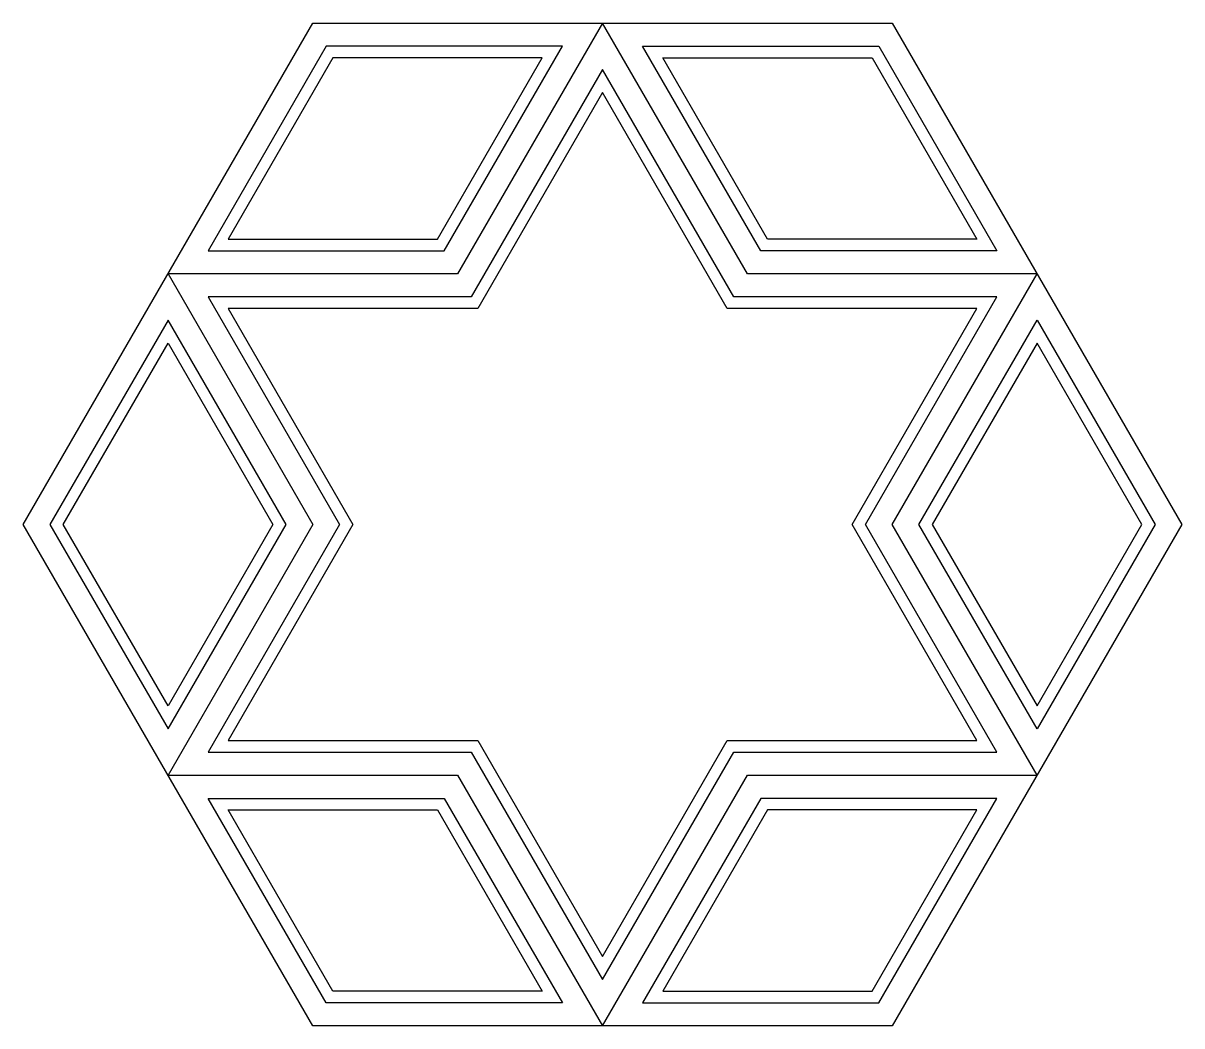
# Model space of a CAD drawing. Extents: x 7328 to 10792, y 7032 to 10032.
import ezdxf

# ---------------------------------------------------------------- set-up
doc = ezdxf.new("R2010")
doc.units = 0
doc.header["$MEASUREMENT"] = 0
for name, color, linetype in [('3', 3, 'CONTINUOUS'), ('4', 4, 'CONTINUOUS'), ('7', 7, 'CONTINUOUS')]:
    doc.layers.add(name, color=color, linetype=linetype)

msp = doc.modelspace()

# ---------------------------------------------------------------- linework, layer by layer
at = {"layer": '3'}
for points in [[(7941.2, 9386.2), (8567.2, 9386.2), (8880.2, 9928.4), (8254.2, 9928.4)], [(10179.3, 9386.2), (9553.3, 9386.2), (9240.2, 9928.4), (9866.3, 9928.4)], [(8314.2, 8532.3), (7941.2, 7886.2), (8687.2, 7886.2), (9060.2, 7240.2), (9433.3, 7886.2), (10179.3, 7886.2), (9806.3, 8532.3), (10179.3, 9178.4), (9433.3, 9178.4), (9060.2, 9824.5), (8687.2, 9178.4), (7941.2, 9178.4)], [(8074.2, 8532.3), (7761.2, 7990.2), (7448.2, 8532.3), (7761.2, 9074.5)], [(10046.3, 8532.3), (10359.3, 7990.2), (10672.3, 8532.3), (10359.3, 9074.5)], [(7941.2, 7678.4), (8567.2, 7678.4), (8880.2, 7136.2), (8254.2, 7136.2)], [(10179.3, 7678.4), (9553.3, 7678.4), (9240.2, 7136.2), (9866.3, 7136.2)]]:
    msp.add_lwpolyline(points, close=True, dxfattribs=at)
at = {"layer": '4'}
for points in [[(9926.3, 10032.3), (10792.3, 8532.3), (9926.3, 7032.3), (9060.2, 7032.3), (8194.2, 7032.3), (7328.2, 8532.3), (8194.2, 10032.3), (9060.2, 10032.3)], [(9060.2, 10032.3), (8627.2, 9282.3), (7761.2, 9282.3), (8194.2, 8532.3), (7761.2, 7782.3), (8627.2, 7782.3), (9060.2, 7032.3), (9493.3, 7782.3), (10359.3, 7782.3), (9926.3, 8532.3), (10359.3, 9282.3), (9493.3, 9282.3)]]:
    msp.add_lwpolyline(points, close=True, dxfattribs=at)
at = {"layer": '7'}
for points in [[(7881.2, 9351.6), (8587.2, 9351.6), (8940.2, 9963), (8234.2, 9963)], [(10239.3, 9351.6), (9533.3, 9351.6), (9180.2, 9963), (9886.3, 9963)], [(9060.2, 7170.9), (9453.3, 7851.6), (10239.3, 7851.6), (9846.3, 8532.3), (10239.3, 9213), (9453.3, 9213), (9060.2, 9893.7), (8667.2, 9213), (7881.2, 9213), (8274.2, 8532.3), (7881.2, 7851.6), (8667.2, 7851.6)], [(8114.2, 8532.3), (7761.2, 9143.7), (7408.2, 8532.3), (7761.2, 7920.9)], [(10006.3, 8532.3), (10359.3, 9143.7), (10712.3, 8532.3), (10359.3, 7920.9)], [(7881.2, 7713), (8587.2, 7713), (8940.2, 7101.6), (8234.2, 7101.6)], [(10239.3, 7713), (9533.3, 7713), (9180.2, 7101.6), (9886.3, 7101.6)]]:
    msp.add_lwpolyline(points, close=True, dxfattribs=at)

doc.saveas('drawing.dxf')
